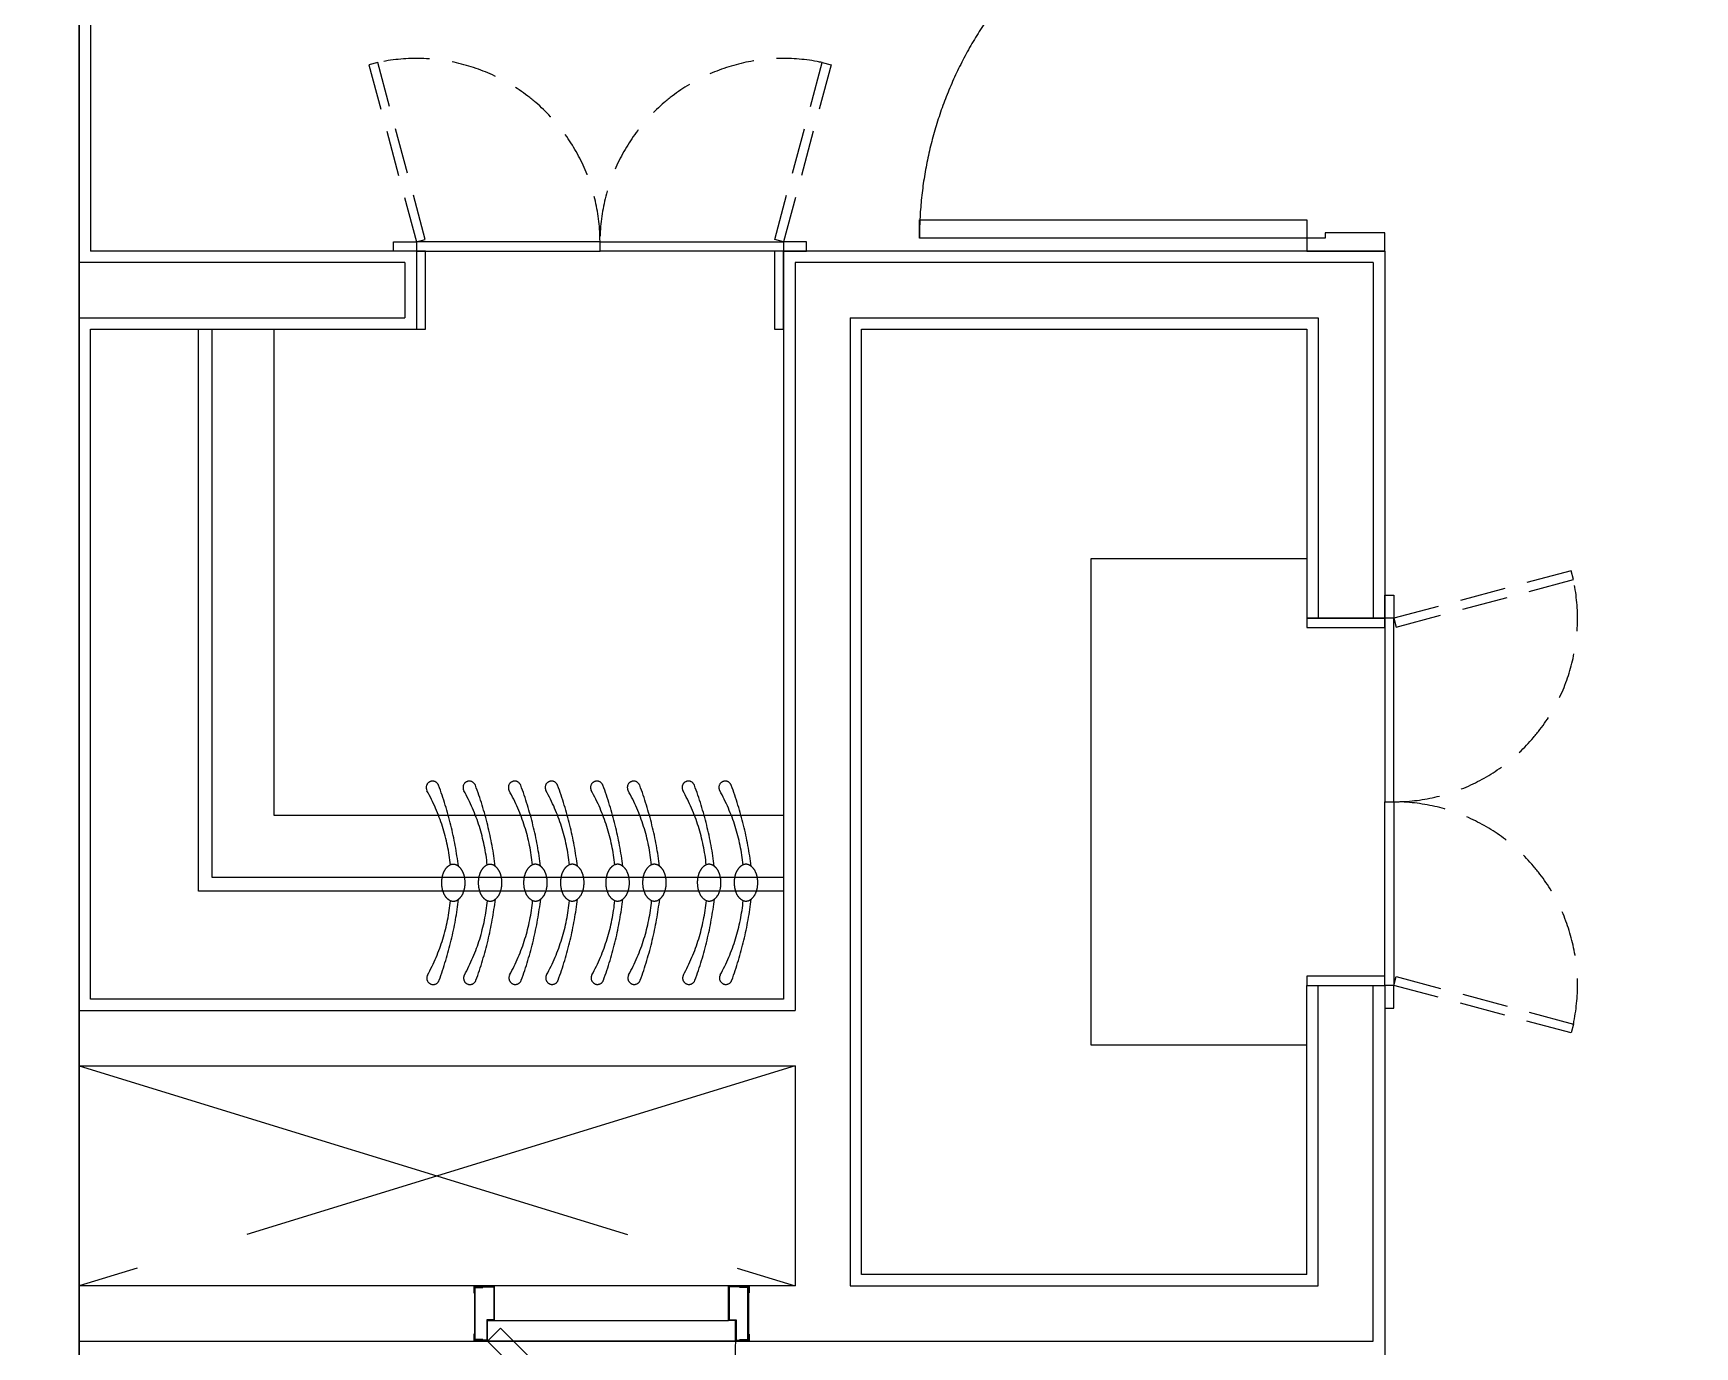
# Model space of a CAD drawing. Header units: millimetres. Extents: x 10000 to 302800, y 6800 to 229018.
# Drawn here: x 188978 to 192599, y 156824 to 159687 of the extents above; entities that cross this region are included whole.
import ezdxf

# ---------------------------------------------------------------- set-up
doc = ezdxf.new("R2010")
doc.units = ezdxf.units.MM
doc.header["$LTSCALE"] = 400
doc.header["$MEASUREMENT"] = 0
for name, pattern in [('X-ROOM TYPE-SR-2bay_1_8F 확장형-2$0$HIDDEN', [0.375, 0.25, -0.125]), ('X-ROOM TYPE-SR-2bay_1_8F 확장형-2$0$PHANTOM2', [1.25, 0.625, -0.125, 0.125, -0.125, 0.125, -0.125]), ('X-ROOM TYPE-SR-2bay_1_8F 확장형-2$0$X-ROOM TYPE-HOTEL-DS-1$0$DASHED', [3, 2, -1]), ('X-ROOM TYPE-SR-2bay_1_8F 확장형-2$0$X-ROOM TYPE-SR-2bay_1$0$PHANTOM2', [1.25, 0.625, -0.125, 0.125, -0.125, 0.125, -0.125])]:
    doc.linetypes.add(name, pattern=pattern)
doc.layers.get('0').update_dxf_attribs({"linetype": 'CONTINUOUS'})
for name, color, linetype in [('A-DIM1', 7, 'CONTINUOUS'), ('X-EXT_8F$0$A-254', 254, 'CONTINUOUS'), ('X-INT-HOTEL-8F$0$A-DOOR', 4, 'CONTINUOUS'), ('X-ROOM TYPE-SR-2bay_1_8F 확장형-2$0$.WA_BUILT-IN LOW', 252, 'CONTINUOUS'), ('X-ROOM TYPE-SR-2bay_1_8F 확장형-2$0$.WA_Built-in_Lower', 252, 'CONTINUOUS'), ('X-ROOM TYPE-SR-2bay_1_8F 확장형-2$0$.WA_Door Swing', 252, 'CONTINUOUS'), ('X-ROOM TYPE-SR-2bay_1_8F 확장형-2$0$.WA_Wall-Finish', 252, 'CONTINUOUS'), ('X-ROOM TYPE-SR-2bay_1_8F 확장형-2$0$A-OPEN2', 252, 'X-ROOM TYPE-SR-2bay_1_8F 확장형-2$0$X-ROOM TYPE-HOTEL-DS-1$0$DASHED'), ('X-ROOM TYPE-SR-2bay_1_8F 확장형-2$0$A-WALD', 7, 'CONTINUOUS'), ('X-ROOM TYPE-SR-2bay_1_8F 확장형-2$0$X-ROOM TYPE-SR-2bay_1$0$__Door-bomba', 252, 'CONTINUOUS')]:
    doc.layers.add(name, color=color, linetype=linetype)

# ---------------------------------------------------------------- blocks, each defined once
blk = doc.blocks.new('X-EXT_8F')
at = {"layer": 'X-EXT_8F$0$A-254'}
h = blk.add_hatch(dxfattribs=at)
h.set_pattern_fill('LINE', color=252, scale=100, angle=90)
h.set_pattern_definition([(90, (0, 0), (-317.5, 2e-14), [])])
edge = h.paths.add_edge_path()
edge.add_line((214444.8, 68021.2), (188877.6, 70521.2))
edge.add_line((188877.6, 70521.2), (174255.5, 70521.2))
edge.add_arc((174255.5, 68371.2), 2150, 90, 167)
edge.add_line((172160.6, 68854.9), (172053.9, 68392.8))
edge.add_arc((174148.8, 67909.2), 2150, 167, 180)
edge.add_line((171998.8, 67909.2), (171998.8, 38021.2))
edge.add_arc((174148.8, 38021.2), 2150, 180, 270)
edge.add_line((174148.8, 35871.2), (195098.8, 35871.2))
edge.add_line((195098.8, 35871.2), (195098.8, 36521.2))
edge.add_line((195098.8, 36521.2), (174648.8, 36521.2))
edge.add_arc((174648.8, 38021.2), 1500, 180, 270, ccw=False)
edge.add_line((173148.8, 38021.2), (173148.8, 67371.2))
edge.add_arc((174648.8, 67371.2), 1500, 90, 180, ccw=False)
edge.add_line((174648.8, 68871.2), (187974.8, 68871.2))
edge.add_line((187974.8, 68871.2), (202089.9, 68021.2))
edge.add_line((202089.9, 68021.2), (214444.8, 68021.2))
blk = doc.blocks.new('X-ROOM TYPE-SR-2bay_1_8F 확장형-2$0$DOOR-900')
at = {"color": 8, "linetype": 'X-ROOM TYPE-SR-2bay_1_8F 확장형-2$0$X-ROOM TYPE-SR-2bay_1$0$PHANTOM2', "ltscale": 200}
blk.add_arc((-28, -85), 844, 180, 270, dxfattribs=at)
at = {"layer": 'X-ROOM TYPE-SR-2bay_1_8F 확장형-2$0$X-ROOM TYPE-SR-2bay_1$0$__Door-bomba'}
for points in [[(-900, 85), (-860, 85), (-860, -45), (-872, -45), (-872, -85), (-900, -85)], [(0, 85), (-40, 85), (-40, -45), (-28, -45), (-28, -85), (0, -85)], [(-28, -85), (-28, -929), (-68, -929), (-68, -85)]]:
    blk.add_lwpolyline(points, close=True, dxfattribs=at)
blk = doc.blocks.new('X-ROOM TYPE-SR-2bay_1_8F 확장형-2')
at = {"layer": 'X-ROOM TYPE-SR-2bay_1_8F 확장형-2$0$.WA_BUILT-IN LOW', "linetype": 'X-ROOM TYPE-SR-2bay_1_8F 확장형-2$0$HIDDEN', "ltscale": 100}
for points in [[(185833.8, 62351.3), (184558.8, 62351.3), (184558.8, 63576.3)], [(185833.8, 62381.3), (184588.8, 62381.3), (184588.8, 63576.3)]]:
    blk.add_lwpolyline(points, dxfattribs=at)
for centre, radius, start, end in [((185069, 62577.5), 13.9, 20.4349, 209.2632), ((184693.4, 62367), 416.5, 5.7662, 29.2632), ((184344.8, 62307.6), 786.7, 7.168, 20.4349), ((185149.2, 62577.5), 13.9, 20.4349, 209.2632), ((184773.7, 62367), 416.5, 5.7662, 29.2632), ((184425.1, 62307.6), 786.7, 7.168, 20.4349), ((185248, 62577.6), 13.9, 20.4349, 209.2632), ((184872.4, 62367.2), 416.5, 5.7662, 29.2632), ((184523.8, 62307.8), 786.7, 7.168, 20.4349), ((185328.2, 62577.6), 13.9, 20.4349, 209.2632), ((184952.7, 62367.2), 416.5, 5.7662, 29.2632), ((184604.1, 62307.8), 786.7, 7.168, 20.4349), ((185427, 62577.6), 13.9, 20.4349, 209.2632), ((185051.5, 62367.2), 416.5, 5.7662, 29.2632), ((184702.9, 62307.8), 786.7, 7.168, 20.4349), ((185507.2, 62577.6), 13.9, 20.4349, 209.2632), ((185131.7, 62367.2), 416.5, 5.7662, 29.2632), ((184783.1, 62307.8), 786.7, 7.168, 20.4349), ((185626.5, 62577.6), 13.9, 20.4349, 209.2632), ((185250.9, 62367.2), 416.5, 5.7662, 29.2632), ((184902.3, 62307.8), 786.7, 7.168, 20.4349), ((185706.7, 62577.6), 13.9, 20.4349, 209.2632), ((185331.2, 62367.2), 416.5, 5.7662, 29.2632), ((184982.6, 62307.8), 786.7, 7.168, 20.4349), ((184693.4, 62370.3), 416.5, 331.0704, 354.5674), ((184344.5, 62427.7), 786.7, 339.8987, 353.1656), ((184773.7, 62370.3), 416.5, 331.0704, 354.5674), ((184424.7, 62427.7), 786.7, 339.8987, 353.1656), ((184872.4, 62370.5), 416.5, 331.0704, 354.5674), ((184523.5, 62427.9), 786.7, 339.8987, 353.1656), ((184952.7, 62370.5), 416.5, 331.0704, 354.5674), ((184603.7, 62427.9), 786.7, 339.8987, 353.1656), ((185051.5, 62370.5), 416.5, 331.0704, 354.5674), ((184702.5, 62427.9), 786.7, 339.8987, 353.1656), ((185131.7, 62370.5), 416.5, 331.0704, 354.5674), ((184782.7, 62427.9), 786.7, 339.8987, 353.1656), ((185250.9, 62370.5), 416.5, 331.0704, 354.5674), ((184902, 62427.9), 786.7, 339.8987, 353.1656), ((185331.2, 62370.5), 416.5, 331.0704, 354.5674), ((184982.2, 62427.9), 786.7, 339.8987, 353.1656), ((185070.2, 62162.1), 13.9, 151.0704, 339.8987), ((185150.4, 62162.1), 13.9, 151.0704, 339.8987), ((185249.2, 62162.3), 13.9, 151.0704, 339.8987), ((185329.4, 62162.3), 13.9, 151.0704, 339.8987), ((185428.2, 62162.3), 13.9, 151.0704, 339.8987), ((185508.4, 62162.3), 13.9, 151.0704, 339.8987), ((185627.7, 62162.3), 13.9, 151.0704, 339.8987), ((185707.9, 62162.3), 13.9, 151.0704, 339.8987)]:
    blk.add_arc(centre, radius, start, end, dxfattribs=at)
at = {"layer": 'X-ROOM TYPE-SR-2bay_1_8F 확장형-2$0$.WA_BUILT-IN LOW', "linetype": 'X-ROOM TYPE-SR-2bay_1_8F 확장형-2$0$HIDDEN', "ltscale": 50}
for centre, radius, start, end in [((185150.7, 62370), 62.4, 165.2871, 180.1668), ((185132.7, 62374.8), 43.7, 147.4883, 165.2871), ((185121.2, 62382), 30.1, 123.0186, 147.4883), ((185114, 62393.1), 16.9, 90.1668, 123.0186), ((185114, 62393.1), 16.9, 57.315, 90.1668), ((185106.9, 62382), 30.1, 32.8453, 57.315), ((185095.5, 62374.7), 43.7, 15.0465, 32.8453), ((185077.5, 62369.8), 62.4, 0.1668, 15.0465), ((185230.9, 62370), 62.4, 165.2871, 180.1668), ((185212.9, 62374.8), 43.7, 147.4883, 165.2871), ((185201.5, 62382), 30.1, 123.0186, 147.4883), ((185194.3, 62393.1), 16.9, 90.1668, 123.0186), ((185194.3, 62393.1), 16.9, 57.315, 90.1668), ((185187.1, 62382), 30.1, 32.8453, 57.315), ((185175.8, 62374.7), 43.7, 15.0465, 32.8453), ((185157.7, 62369.8), 62.4, 0.1668, 15.0465), ((185329.7, 62370.2), 62.4, 165.2871, 180.1668), ((185311.7, 62374.9), 43.7, 147.4883, 165.2871), ((185300.3, 62382.2), 30.1, 123.0186, 147.4883), ((185293.1, 62393.3), 16.9, 90.1668, 123.0186), ((185293.1, 62393.3), 16.9, 57.315, 90.1668), ((185285.9, 62382.2), 30.1, 32.8453, 57.315), ((185274.5, 62374.8), 43.7, 15.0465, 32.8453), ((185256.5, 62370), 62.4, 0.1668, 15.0465), ((185410, 62370.2), 62.4, 165.2871, 180.1668), ((185391.9, 62374.9), 43.7, 147.4883, 165.2871), ((185380.5, 62382.2), 30.1, 123.0186, 147.4883), ((185373.3, 62393.3), 16.9, 90.1668, 123.0186), ((185373.3, 62393.3), 16.9, 57.315, 90.1668), ((185366.2, 62382.2), 30.1, 32.8453, 57.315), ((185354.8, 62374.8), 43.7, 15.0465, 32.8453), ((185336.7, 62370), 62.4, 0.1668, 15.0465), ((185508.7, 62370.2), 62.4, 165.2871, 180.1668), ((185490.7, 62374.9), 43.7, 147.4883, 165.2871), ((185479.3, 62382.2), 30.1, 123.0186, 147.4883), ((185472.1, 62393.3), 16.9, 90.1668, 123.0186), ((185472.1, 62393.3), 16.9, 57.315, 90.1668), ((185464.9, 62382.2), 30.1, 32.8453, 57.315), ((185453.6, 62374.8), 43.7, 15.0465, 32.8453), ((185435.5, 62370), 62.4, 0.1668, 15.0465), ((185589, 62370.2), 62.4, 165.2871, 180.1668), ((185570.9, 62374.9), 43.7, 147.4883, 165.2871), ((185559.5, 62382.2), 30.1, 123.0186, 147.4883), ((185552.3, 62393.3), 16.9, 90.1668, 123.0186), ((185552.3, 62393.3), 16.9, 57.315, 90.1668), ((185545.2, 62382.2), 30.1, 32.8453, 57.315), ((185533.8, 62374.8), 43.7, 15.0465, 32.8453), ((185515.8, 62370), 62.4, 0.1668, 15.0465), ((185708.2, 62370.2), 62.4, 165.2871, 180.1668), ((185690.2, 62374.9), 43.7, 147.4883, 165.2871), ((185678.7, 62382.2), 30.1, 123.0186, 147.4883), ((185671.5, 62393.3), 16.9, 90.1668, 123.0186), ((185671.5, 62393.3), 16.9, 57.315, 90.1668), ((185664.4, 62382.2), 30.1, 32.8453, 57.315), ((185653, 62374.8), 43.7, 15.0465, 32.8453), ((185635, 62370), 62.4, 0.1668, 15.0465), ((185788.5, 62370.2), 62.4, 165.2871, 180.1668), ((185770.4, 62374.9), 43.7, 147.4883, 165.2871), ((185759, 62382.2), 30.1, 123.0186, 147.4883), ((185751.8, 62393.3), 16.9, 90.1668, 123.0186), ((185751.8, 62393.3), 16.9, 57.315, 90.1668), ((185744.6, 62382.2), 30.1, 32.8453, 57.315), ((185733.3, 62374.8), 43.7, 15.0465, 32.8453), ((185715.2, 62370), 62.4, 0.1668, 15.0465), ((185150.7, 62370), 62.4, 180.1668, 195.0465), ((185132.7, 62365.2), 43.7, 195.0465, 212.8453), ((185095.6, 62365.1), 43.7, 327.4883, 345.2871), ((185077.5, 62369.8), 62.4, 345.2871, 0.1668), ((185230.9, 62370), 62.4, 180.1668, 195.0465), ((185212.9, 62365.2), 43.7, 195.0465, 212.8453), ((185175.8, 62365.1), 43.7, 327.4883, 345.2871), ((185157.7, 62369.8), 62.4, 345.2871, 0.1668), ((185329.7, 62370.2), 62.4, 180.1668, 195.0465), ((185311.7, 62365.4), 43.7, 195.0465, 212.8453), ((185274.6, 62365.2), 43.7, 327.4883, 345.2871), ((185256.5, 62370), 62.4, 345.2871, 0.1668), ((185410, 62370.2), 62.4, 180.1668, 195.0465), ((185391.9, 62365.4), 43.7, 195.0465, 212.8453), ((185354.8, 62365.2), 43.7, 327.4883, 345.2871), ((185336.7, 62370), 62.4, 345.2871, 0.1668), ((185508.7, 62370.2), 62.4, 180.1668, 195.0465), ((185490.7, 62365.4), 43.7, 195.0465, 212.8453), ((185453.6, 62365.2), 43.7, 327.4883, 345.2871), ((185435.5, 62370), 62.4, 345.2871, 0.1668), ((185589, 62370.2), 62.4, 180.1668, 195.0465), ((185571, 62365.4), 43.7, 195.0465, 212.8453), ((185533.8, 62365.2), 43.7, 327.4883, 345.2871), ((185515.8, 62370), 62.4, 345.2871, 0.1668), ((185708.2, 62370.2), 62.4, 180.1668, 195.0465), ((185690.2, 62365.4), 43.7, 195.0465, 212.8453), ((185653.1, 62365.2), 43.7, 327.4883, 345.2871), ((185635, 62370), 62.4, 345.2871, 0.1668), ((185788.5, 62370.2), 62.4, 180.1668, 195.0465), ((185770.4, 62365.4), 43.7, 195.0465, 212.8453), ((185733.3, 62365.2), 43.7, 327.4883, 345.2871), ((185715.2, 62370), 62.4, 345.2871, 0.1668), ((185121.3, 62357.8), 30.1, 212.8453, 237.315), ((185114.2, 62346.7), 16.9, 237.315, 270.1668), ((185114.2, 62346.7), 16.9, 270.1668, 303.0186), ((185107, 62357.8), 30.1, 303.0186, 327.4883), ((185201.5, 62357.8), 30.1, 212.8453, 237.315), ((185194.4, 62346.7), 16.9, 237.315, 270.1668), ((185194.4, 62346.7), 16.9, 270.1668, 303.0186), ((185187.2, 62357.8), 30.1, 303.0186, 327.4883), ((185300.3, 62358), 30.1, 212.8453, 237.315), ((185293.2, 62346.9), 16.9, 237.315, 270.1668), ((185293.2, 62346.9), 16.9, 270.1668, 303.0186), ((185286, 62358), 30.1, 303.0186, 327.4883), ((185380.6, 62358), 30.1, 212.8453, 237.315), ((185373.4, 62346.9), 16.9, 237.315, 270.1668), ((185373.4, 62346.9), 16.9, 270.1668, 303.0186), ((185366.2, 62358), 30.1, 303.0186, 327.4883), ((185479.3, 62358), 30.1, 212.8453, 237.315), ((185472.2, 62346.9), 16.9, 237.315, 270.1668), ((185472.2, 62346.9), 16.9, 270.1668, 303.0186), ((185465, 62358), 30.1, 303.0186, 327.4883), ((185559.6, 62358), 30.1, 212.8453, 237.315), ((185552.4, 62346.9), 16.9, 237.315, 270.1668), ((185552.4, 62346.9), 16.9, 270.1668, 303.0186), ((185545.2, 62358), 30.1, 303.0186, 327.4883), ((185678.8, 62358), 30.1, 212.8453, 237.315), ((185671.7, 62346.9), 16.9, 237.315, 270.1668), ((185671.7, 62346.9), 16.9, 270.1668, 303.0186), ((185664.5, 62358), 30.1, 303.0186, 327.4883), ((185759, 62358), 30.1, 212.8453, 237.315), ((185751.9, 62346.9), 16.9, 237.315, 270.1668), ((185751.9, 62346.9), 16.9, 270.1668, 303.0186), ((185744.7, 62358), 30.1, 303.0186, 327.4883)]:
    blk.add_arc(centre, radius, start, end, dxfattribs=at)
at = {"layer": 'X-ROOM TYPE-SR-2bay_1_8F 확장형-2$0$.WA_Built-in_Lower'}
for p, q in [((186503.8, 62016.3), (186503.8, 63076.3)), ((186503.8, 63076.3), (186973.8, 63076.3)), ((186973.8, 62016.3), (186503.8, 62016.3))]:
    blk.add_line(p, q, dxfattribs=at)
at = {"layer": 'X-ROOM TYPE-SR-2bay_1_8F 확장형-2$0$.WA_Built-in_Lower', "linetype": 'X-ROOM TYPE-SR-2bay_1_8F 확장형-2$0$HIDDEN'}
for points in [[(185053.1, 63771.5), (184949.6, 64157.8), (184930.3, 64152.7), (185033.8, 63766.3)], [(185814.5, 63771.5), (185918, 64157.8), (185937.3, 64152.7), (185833.8, 63766.3)], [(187169, 62927), (187555.4, 63030.5), (187550.2, 63049.8), (187163.8, 62946.3)], [(187169, 62165.6), (187555.4, 62062.1), (187550.2, 62042.7), (187163.8, 62146.3)]]:
    blk.add_lwpolyline(points, close=True, dxfattribs=at)
at = {"layer": 'X-ROOM TYPE-SR-2bay_1_8F 확장형-2$0$.WA_Built-in_Lower'}
for points in [[(185033.8, 63766.3), (185033.8, 63746.3), (184983.8, 63746.3), (184983.8, 63766.3)], [(185033.8, 63746.3), (185433.8, 63746.3), (185433.8, 63766.3), (185033.8, 63766.3)], [(185833.8, 63746.3), (185433.8, 63746.3), (185433.8, 63766.3), (185833.8, 63766.3)], [(185833.8, 63766.3), (185833.8, 63746.3), (185883.8, 63746.3), (185883.8, 63766.3)], [(185053.8, 63576.3), (185053.8, 63746.3), (185033.8, 63746.3), (185033.8, 63576.3)], [(185833.8, 63576.3), (185833.8, 63746.3), (185813.8, 63746.3), (185813.8, 63576.3)], [(187163.8, 62946.3), (187143.8, 62946.3), (187143.8, 62996.3), (187163.8, 62996.3)], [(186973.8, 62926.3), (187143.8, 62926.3), (187143.8, 62946.3), (186973.8, 62946.3)], [(187143.8, 62946.3), (187143.8, 62546.3), (187163.8, 62546.3), (187163.8, 62946.3)], [(187143.8, 62146.3), (187143.8, 62546.3), (187163.8, 62546.3), (187163.8, 62146.3)], [(186973.8, 62146.3), (187143.8, 62146.3), (187143.8, 62166.3), (186973.8, 62166.3)], [(187163.8, 62146.3), (187143.8, 62146.3), (187143.8, 62096.3), (187163.8, 62096.3)]]:
    blk.add_lwpolyline(points, close=True, dxfattribs=at)
blk.add_lwpolyline([(185833.8, 62516.3), (184723.8, 62516.3), (184723.8, 63576.3)], dxfattribs=at)
at = {"layer": 'X-ROOM TYPE-SR-2bay_1_8F 확장형-2$0$.WA_Built-in_Lower', "linetype": 'X-ROOM TYPE-SR-2bay_1_8F 확장형-2$0$HIDDEN'}
for centre, start, end in [((185033.8, 63766.3), 359.9997, 102.134), ((185833.8, 63766.3), 77.866, 180.0003), ((187163.8, 62946.3), 269.9997, 12.134), ((187163.8, 62146.3), 347.866, 90.0003)]:
    blk.add_arc(centre, 400, start, end, dxfattribs=at)
at = {"layer": 'X-ROOM TYPE-SR-2bay_1_8F 확장형-2$0$.WA_Wall-Finish'}
for p, q in [((185033.8, 63746.3), (184323.8, 63746.3)), ((185033.8, 63746.3), (185033.8, 63576.3)), ((187143.8, 63746.3), (185833.8, 63746.3)), ((185833.8, 63746.3), (185833.8, 62116.3)), ((184323.8, 63576.3), (185033.8, 63576.3)), ((184323.8, 62116.3), (184323.8, 63576.3)), ((186003.8, 61516.3), (186003.8, 63576.3)), ((186003.8, 63576.3), (186973.8, 63576.3)), ((186973.8, 63576.3), (186973.8, 62946.3)), ((186973.8, 61516.3), (186973.8, 62146.3)), ((185833.8, 62116.3), (184323.8, 62116.3)), ((186973.8, 61516.3), (186003.8, 61516.3))]:
    blk.add_line(p, q, dxfattribs=at)
at = {"layer": 'X-ROOM TYPE-SR-2bay_1_8F 확장형-2$0$.WA_Wall-Finish', "ltscale": 2}
for p, q in [((187143.8, 63746.3), (187143.8, 62946.3)), ((186973.8, 62946.3), (187143.8, 62946.3)), ((186973.8, 62146.3), (187143.8, 62146.3)), ((187143.8, 62146.3), (187143.8, 61331.3))]:
    blk.add_line(p, q, dxfattribs=at)
blk.add_lwpolyline([(184823.8, 67546.2), (184823.8, 65896.2), (184323.8, 65896.2), (184323.8, 63746.3)], dxfattribs=at)
at = {"layer": 'X-ROOM TYPE-SR-2bay_1_8F 확장형-2$0$A-OPEN2', "linetype": 'X-ROOM TYPE-SR-2bay_1_8F 확장형-2$0$PHANTOM2', "ltscale": 5}
for p, q in [((185858.8, 61971.3), (184298.8, 61491.3)), ((184298.8, 61971.3), (185858.8, 61491.3))]:
    blk.add_line(p, q, dxfattribs=at)
at = {"layer": 'X-ROOM TYPE-SR-2bay_1_8F 확장형-2$0$A-WALD'}
for p, q in [((184298.8, 58871.2), (184298.8, 68671.2)), ((184298.8, 67821.2), (184298.8, 58871.2)), ((185008.8, 63721.3), (184298.8, 63721.3)), ((185008.8, 63721.3), (185008.8, 63601.3)), ((187118.8, 63721.3), (185858.8, 63721.3)), ((185858.8, 63721.3), (185858.8, 62091.3)), ((187118.8, 63721.3), (187118.8, 62946.3)), ((184298.8, 63601.3), (185008.8, 63601.3)), ((185978.8, 63601.3), (186998.8, 63601.3)), ((185978.8, 63601.3), (185978.8, 61491.3)), ((186998.8, 63601.3), (186998.8, 62946.3)), ((186998.8, 62946.3), (187118.8, 62946.3)), ((186998.8, 61491.3), (186998.8, 62146.3)), ((186998.8, 62146.3), (187118.8, 62146.3)), ((187118.8, 61371.3), (187118.8, 62146.3)), ((184298.8, 62091.3), (185858.8, 62091.3)), ((185978.8, 61491.3), (186998.8, 61491.3)), ((184298.8, 61371.3), (187118.8, 61371.3))]:
    blk.add_line(p, q, dxfattribs=at)
blk.add_lwpolyline([(184298.8, 61971.3), (185858.8, 61971.3), (185858.8, 61491.3), (184298.8, 61491.3)], dxfattribs=at)
at = {"layer": 'X-ROOM TYPE-SR-2bay_1_8F 확장형-2$0$.WA_Door Swing', "rotation": 270}
blk.add_blockref('X-ROOM TYPE-SR-2bay_1_8F 확장형-2$0$DOOR-900', (187058.8, 63746.3), dxfattribs=at)
blk = doc.blocks.new('*U125')
at = {"layer": 'X-INT-HOTEL-8F$0$A-DOOR', "color": 8}
for p, q in [((570, 0), (30, 0)), ((45, -45), (555, -45)), ((555, -120), (45, -120))]:
    blk.add_line(p, q, dxfattribs=at)
at = {"layer": 'X-INT-HOTEL-8F$0$A-DOOR'}
for points in [[(411.8, 381.8), (30, 0), (58.3, -28.3), (440.1, 353.6)], [(1.6, -15), (1.6, -15), (1.6, -15), (0, -15), (0, 0), (30, 0), (30, -45), (45, -45), (45, -120), (0, -120), (0, -105), (1.6, -105), (1.6, -105), (1.6, -105), (1.6, -118.4), (43.4, -118.4), (43.4, -46.6), (28.4, -46.6), (28.4, -1.6), (1.6, -1.6)], [(598.4, -15), (598.4, -15), (598.4, -15), (600, -15), (600, 0), (570, 0), (570, -45), (555, -45), (555, -120), (600, -120), (600, -105), (598.4, -105), (598.4, -105), (598.4, -105), (598.4, -118.4), (556.6, -118.4), (556.6, -46.6), (571.6, -46.6), (571.6, -1.6), (598.4, -1.6)]]:
    blk.add_lwpolyline(points, close=True, dxfattribs=at)
at = {"layer": 'X-INT-HOTEL-8F$0$A-DOOR', "color": 8}
for points in [[(20, -118.4), (1.6, -118.4), (1.6, -1.6), (20, -1.6), (20, -3.2), (3.2, -3.2), (3.2, -116.8), (20, -116.8)], [(580, -118.4), (598.4, -118.4), (598.4, -1.6), (580, -1.6), (580, -3.2), (596.8, -3.2), (596.8, -116.8), (580, -116.8)]]:
    blk.add_lwpolyline(points, close=True, dxfattribs=at)
blk.add_arc((30, 0), 540, 0, 45, dxfattribs=at)
blk = doc.blocks.new('X-INT-HOTEL-8F$0$객실 샤프트 점검도어(HOTEL)')
at = {"layer": 'X-INT-HOTEL-8F$0$A-DOOR', "xscale": -1, "rotation": 180}
blk.add_blockref('*U125', (182843.8, 72071.1), dxfattribs=at)
blk = doc.blocks.new('X-INT-HOTEL-8F')
blk.add_blockref('X-ROOM TYPE-SR-2bay_1_8F 확장형-2', (0, 0))
at = {"layer": 'X-INT-HOTEL-8F$0$A-DOOR'}
blk.add_blockref('X-INT-HOTEL-8F$0$객실 샤프트 점검도어(HOTEL)', (2315, -10699.9), dxfattribs=at)
blk = doc.blocks.new('X-BASE-8F')
blk.add_blockref('X-EXT_8F', (0, 0))
blk.add_blockref('X-INT-HOTEL-8F', (0, 0))

msp = doc.modelspace()

# ---------------------------------------------------------------- block references
at = {"layer": 'A-DIM1'}
msp.add_blockref('X-BASE-8F', (4779.3, 95465.6), dxfattribs=at)

doc.saveas('drawing.dxf')
